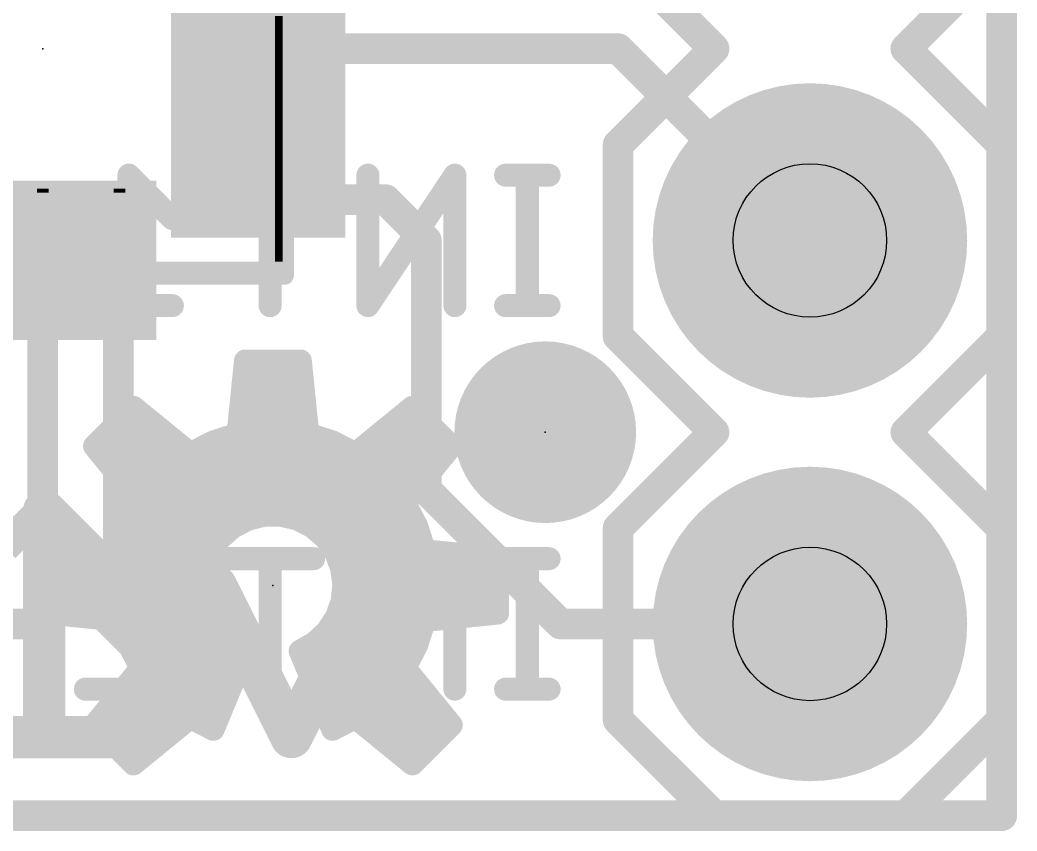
# Model space of a CAD drawing. Extents: x -98 to 15, y -2 to 10.
# Drawn here: x 6.2 to 12.8, y -0.1 to 5.27 of the extents above; entities that cross this region are included whole.
import ezdxf

# ---------------------------------------------------------------- set-up
doc = ezdxf.new("R2010")
doc.units = 0
for name, color, linetype in [('1', 12, 'CONTINUOUS'), ('16', 132, 'CONTINUOUS'), ('17', 110, 'CONTINUOUS'), ('20', 53, 'CONTINUOUS'), ('200', 132, 'CONTINUOUS'), ('21', 53, 'CONTINUOUS'), ('22', 53, 'CONTINUOUS'), ('23', 53, 'CONTINUOUS'), ('29', 253, 'CONTINUOUS'), ('30', 253, 'CONTINUOUS'), ('31', 253, 'CONTINUOUS'), ('44', 253, 'CONTINUOUS'), ('51', 53, 'CONTINUOUS')]:
    doc.layers.add(name, color=color, linetype=linetype)

# ---------------------------------------------------------------- blocks, each defined once
blk = doc.blocks.new('PIE')
at = {"const_width": 0.5}
blk.add_lwpolyline([(0, -0.25, 1), (0, 0.25, 1), (0, -0.25)], format="xyb", dxfattribs=at)
blk = doc.blocks.new('RECT')
blk.add_solid([(-0.5, -0.5), (0.5, -0.5), (-0.5, 0.5), (0.5, 0.5)])
blk = doc.blocks.new('ROUNDP')
at = {"const_width": 0.5}
blk.add_lwpolyline([(0, -0.25, 1), (0, 0.25, 1), (0, -0.25)], format="xyb", dxfattribs=at)

msp = doc.modelspace()

# ---------------------------------------------------------------- linework, layer by layer
at = {"layer": '1', "const_width": 0.2032}
for points in [[(7.7762, 5.08), (10.16, 5.08)], [(10.16, 5.08), (11.43, 3.81)], [(7.7762, 4.08), (8.62, 4.08)], [(8.62, 4.08), (8.89, 3.81)], [(8.89, 3.81), (8.89, 2.159)], [(6.35, 3.678), (6.35, 2.032)], [(6.85, 3.678), (6.85, 1.77)], [(8.89, 2.159), (9.779, 1.27)], [(6.35, 2.032), (6.096, 1.778)], [(6.85, 1.77), (6.35, 1.27)], [(6.35, 1.27), (1.27, 1.27)], [(9.779, 1.27), (11.43, 1.27)]]:
    msp.add_lwpolyline(points, dxfattribs=at)
at = {"layer": '1', "const_width": 0.1016}
for points in [[(7.7762, 5.1308, 1), (7.7762, 5.0292)], [(10.1959, 5.1159, 1), (10.1241, 5.0441)], [(10.16, 5.0292, 1), (10.16, 5.1308)], [(7.7762, 4.1308, 1), (7.7762, 4.0292)], [(8.6559, 4.1159, 1), (8.5841, 4.0441)], [(8.62, 4.0292, 1), (8.62, 4.1308)], [(8.9408, 3.81, 1), (8.8392, 3.81)], [(8.8541, 3.7741, 1), (8.9259, 3.8459)], [(11.3941, 3.7741, 1), (11.4659, 3.8459)], [(6.4008, 3.678, 1), (6.2992, 3.678)], [(6.9008, 3.678, 1), (6.7992, 3.678)], [(8.9259, 2.1949, 1), (8.8541, 2.1231)], [(8.8392, 2.159, 1), (8.9408, 2.159)], [(6.3859, 1.9961, 1), (6.3141, 2.0679)], [(6.2992, 2.032, 1), (6.4008, 2.032)], [(6.8859, 1.7341, 1), (6.8141, 1.8059)], [(6.7992, 1.77, 1), (6.9008, 1.77)], [(6.3141, 1.3059, 1), (6.3859, 1.2341)], [(6.35, 1.2192, 1), (6.35, 1.3208)], [(9.779, 1.3208, 1), (9.779, 1.2192)], [(9.7431, 1.2341, 1), (9.8149, 1.3059)], [(11.43, 1.2192, 1), (11.43, 1.3208)]]:
    msp.add_lwpolyline(points, format="xyb", dxfattribs=at)
at = {"layer": '16'}
for points, const_width in [([(12.7, 10.16), (12.7, 0)], 0.2032), ([(6.8591, 1.5206), (6.3592, 2.0206)], 0.2794), ([(6.3592, 2.0206), (6.3592, 0.5207)], 0.2794), ([(7.9963, 0.5207), (7.4964, 1.5206)], 0.2794), ([(8.4963, 1.5206), (7.9963, 0.5207)], 0.2794), ([(6.8591, 0.5207), (5.8592, 0.5207)], 0.2794), ([(12.7, 0), (0, 0)], 0.2032)]:
    msp.add_lwpolyline(points, dxfattribs=dict(at, const_width=const_width))
for points, const_width in [([(6.429, 2.0206, 1), (6.2893, 2.0206)], 0.1397), ([(6.4086, 2.07, 1), (6.3098, 1.9712)], 0.1397), ([(7.5589, 1.5519, 1), (7.4339, 1.4894)], 0.1397), ([(8.5588, 1.4894, 1), (8.4338, 1.5519)], 0.1397), ([(6.8098, 1.4712, 1), (6.9085, 1.57)], 0.1397), ([(6.8591, 0.4509, 1), (6.8591, 0.5906)], 0.1397), ([(7.9339, 0.5519, 1), (8.0588, 0.4895)], 0.1397), ([(7.9339, 0.4895, 1), (8.0588, 0.5519)], 0.1397), ([(6.2893, 0.5207, 1), (6.429, 0.5207)], 0.1397), ([(12.7, -0.0508, 1), (12.7, 0.0508)], 0.1016), ([(12.6492, 0, 1), (12.7508, 0)], 0.1016)]:
    msp.add_lwpolyline(points, format="xyb", dxfattribs=dict(at, const_width=const_width))
at = {"layer": '20', "const_width": 0.2032}
for points in [[(12.7, 0), (12.7, 10.16)], [(0, 0), (12.7, 0)]]:
    msp.add_lwpolyline(points, dxfattribs=at)
at = {"layer": '20', "const_width": 0.1016}
for points in [[(12.7, -0.0508, 1), (12.7, 0.0508)], [(12.6492, 0, 1), (12.7508, 0)]]:
    msp.add_lwpolyline(points, format="xyb", dxfattribs=at)
at = {"layer": '21'}
for points, const_width in [([(10.795, 5.08), (10.16, 5.715)], 0.2032), ([(12.7, 5.715), (12.065, 5.08)], 0.2032), ([(10.16, 4.445), (10.795, 5.08)], 0.2032), ([(12.065, 5.08), (12.7, 4.445)], 0.2032), ([(10.16, 3.175), (10.16, 4.445)], 0.2032), ([(12.7, 4.445), (12.7, 3.175)], 0.2032), ([(7.95, 3.58), (7.95, 3.83)], 0.127), ([(7.1, 3.58), (7.95, 3.58)], 0.127), ([(10.795, 2.54), (10.16, 3.175)], 0.2032), ([(12.7, 3.175), (12.065, 2.54)], 0.2032), ([(7.6912, 3.0128), (7.642, 2.5289)], 0.15), ([(7.6899, 3), (8.0581, 3)], 0.15), ([(8.0568, 3.0128), (7.6912, 3.0128)], 0.15), ([(8.106, 2.5289), (8.0568, 3.0128)], 0.15), ([(7.6747, 2.85), (8.0734, 2.85)], 0.15), ([(6.9505, 2.706), (6.692, 2.4475)], 0.15), ([(6.9445, 2.7), (6.9579, 2.7)], 0.15), ([(7.3275, 2.3986), (6.9505, 2.706)], 0.15), ([(7.6594, 2.7), (8.0886, 2.7)], 0.15), ([(8.7975, 2.706), (8.4205, 2.3986)], 0.15), ([(8.7901, 2.7), (8.8035, 2.7)], 0.15), ([(9.056, 2.4475), (8.7975, 2.706)], 0.15), ([(10.795, 2.54), (10.16, 1.905)], 0.2032), ([(12.7, 1.905), (12.065, 2.54)], 0.2032), ([(6.7945, 2.55), (7.1418, 2.55)], 0.15), ([(7.642, 2.5289), (7.4793, 2.4768)], 0.15), ([(7.6441, 2.55), (8.1039, 2.55)], 0.15), ([(8.2687, 2.4768), (8.106, 2.5289)], 0.15), ([(8.6062, 2.55), (8.9535, 2.55)], 0.15), ([(6.692, 2.4475), (6.9994, 2.0705)], 0.15), ([(7.4793, 2.4768), (7.3275, 2.3986)], 0.15), ([(8.4205, 2.3986), (8.2687, 2.4768)], 0.15), ([(8.7486, 2.0705), (9.056, 2.4475)], 0.15), ([(6.7307, 2.4), (7.3258, 2.4)], 0.15), ([(7.3302, 2.4), (8.4178, 2.4)], 0.15), ([(8.4222, 2.4), (9.0173, 2.4)], 0.15), ([(6.853, 2.25), (8.895, 2.25)], 0.15), ([(6.9994, 2.0705), (6.9212, 1.9187)], 0.15), ([(6.9753, 2.1), (8.7727, 2.1)], 0.15), ([(8.8268, 1.9187), (8.7486, 2.0705)], 0.15), ([(7.7041, 1.9608), (7.8128, 1.9886)], 0.15), ([(7.8128, 1.9886), (7.925, 1.9898)], 0.15), ([(7.925, 1.9898), (8.0342, 1.9644)], 0.15), ([(6.9212, 1.9187), (6.8691, 1.756)], 0.15), ([(6.9373, 1.95), (7.6839, 1.95)], 0.15), ([(7.5216, 1.833), (7.6051, 1.9079)], 0.15), ([(7.6051, 1.9079), (7.7041, 1.9608)], 0.15), ([(8.0342, 1.9644), (8.1343, 1.9136)], 0.15), ([(8.0626, 1.95), (8.8107, 1.95)], 0.15), ([(8.1343, 1.9136), (8.2195, 1.8406)], 0.15), ([(8.8789, 1.756), (8.8268, 1.9187)], 0.15), ([(10.16, 0.635), (10.16, 1.905)], 0.2032), ([(12.7, 1.905), (12.7, 0.635)], 0.2032), ([(8.2195, 1.8406), (8.2849, 1.7494)], 0.15), ([(6.8832, 1.8), (7.499, 1.8)], 0.15), ([(7.4582, 1.7404), (7.5216, 1.833)], 0.15), ([(8.2486, 1.8), (8.8648, 1.8)], 0.15), ([(6.8691, 1.756), (6.3852, 1.7068)], 0.15), ([(7.4187, 1.6354), (7.4582, 1.7404)], 0.15), ([(8.2849, 1.7494), (8.3267, 1.6453)], 0.15), ([(9.3628, 1.7068), (8.8789, 1.756)], 0.15), ([(6.3852, 1.7068), (6.3852, 1.3412)], 0.15), ([(6.3852, 1.65), (7.4242, 1.65)], 0.15), ([(8.3248, 1.65), (9.3628, 1.65)], 0.15), ([(8.3267, 1.6453), (8.3425, 1.5342)], 0.15), ([(9.3628, 1.3412), (9.3628, 1.7068)], 0.15), ([(7.4052, 1.524), (7.4187, 1.6354)], 0.15), ([(7.4181, 1.4146), (7.4052, 1.524)], 0.15), ([(8.3425, 1.5342), (8.3316, 1.4225)], 0.15), ([(6.3852, 1.5), (7.408, 1.5)], 0.15), ([(8.3392, 1.5), (9.3628, 1.5)], 0.15), ([(7.4563, 1.3112), (7.4181, 1.4146)], 0.15), ([(8.3316, 1.4225), (8.2943, 1.3167)], 0.15), ([(6.3852, 1.35), (7.442, 1.35)], 0.15), ([(6.3852, 1.3412), (6.8691, 1.292)], 0.15), ([(8.2943, 1.3167), (8.233, 1.2227)], 0.15), ([(8.3061, 1.35), (9.3628, 1.35)], 0.15), ([(8.8789, 1.292), (9.3628, 1.3412)], 0.15), ([(6.8691, 1.292), (6.9212, 1.1293)], 0.15), ([(7.5175, 1.2195), (7.4563, 1.3112)], 0.15), ([(8.8268, 1.1293), (8.8789, 1.292)], 0.15), ([(6.8986, 1.2), (7.5387, 1.2)], 0.15), ([(7.5984, 1.1447), (7.5175, 1.2195)], 0.15), ([(8.233, 1.2227), (8.1512, 1.146)], 0.15), ([(8.2088, 1.2), (8.8494, 1.2)], 0.15), ([(6.9212, 1.1293), (6.9994, 0.9775)], 0.15), ([(7.6946, 1.0909), (7.5984, 1.1447)], 0.15), ([(8.1512, 1.146), (8.0534, 1.0909)], 0.15), ([(8.7486, 0.9775), (8.8268, 1.1293)], 0.15), ([(6.9621, 1.05), (7.6777, 1.05)], 0.15), ([(7.4793, 0.5712), (7.6946, 1.0909)], 0.15), ([(8.0534, 1.0909), (8.2687, 0.5712)], 0.15), ([(8.0703, 1.05), (8.7859, 1.05)], 0.15), ([(6.9994, 0.9775), (6.692, 0.6005)], 0.15), ([(9.056, 0.6005), (8.7486, 0.9775)], 0.15), ([(6.9362, 0.9), (7.6155, 0.9)], 0.15), ([(8.1325, 0.9), (8.8118, 0.9)], 0.15), ([(6.8139, 0.75), (7.5534, 0.75)], 0.15), ([(8.1946, 0.75), (8.9341, 0.75)], 0.15), ([(10.795, 0), (10.16, 0.635)], 0.2032), ([(12.7, 0.635), (12.065, 0)], 0.2032), ([(6.692, 0.6005), (6.9505, 0.342)], 0.15), ([(6.6925, 0.6), (7.2669, 0.6)], 0.15), ([(6.9505, 0.342), (7.3275, 0.6494)], 0.15), ([(7.3275, 0.6494), (7.4793, 0.5712)], 0.15), ([(7.4234, 0.6), (7.4912, 0.6)], 0.15), ([(8.2568, 0.6), (8.3246, 0.6)], 0.15), ([(8.2687, 0.5712), (8.4205, 0.6494)], 0.15), ([(8.4205, 0.6494), (8.7975, 0.342)], 0.15), ([(8.4811, 0.6), (9.0555, 0.6)], 0.15), ([(8.7975, 0.342), (9.056, 0.6005)], 0.15), ([(6.8425, 0.45), (7.083, 0.45)], 0.15), ([(8.665, 0.45), (8.9055, 0.45)], 0.15), ([(12.065, 0), (10.795, 0)], 0.2032)]:
    msp.add_lwpolyline(points, dxfattribs=dict(at, const_width=const_width))
for points, const_width in [([(10.8309, 5.0441, 1), (10.7591, 5.1159)], 0.1016), ([(10.7591, 5.0441, 1), (10.8309, 5.1159)], 0.1016), ([(12.1009, 5.1159, 1), (12.0291, 5.0441)], 0.1016), ([(12.0291, 5.1159, 1), (12.1009, 5.0441)], 0.1016), ([(10.2108, 4.445, 1), (10.1092, 4.445)], 0.1016), ([(10.1241, 4.4809, 1), (10.1959, 4.4091)], 0.1016), ([(12.7508, 4.445, 1), (12.6492, 4.445)], 0.1016), ([(12.6641, 4.4091, 1), (12.7359, 4.4809)], 0.1016), ([(7.9817, 3.83, 1), (7.9183, 3.83)], 0.0635), ([(7.1, 3.6118, 1), (7.1, 3.5482)], 0.0635), ([(7.95, 3.5482, 1), (7.95, 3.6118)], 0.0635), ([(7.9183, 3.58, 1), (7.9817, 3.58)], 0.0635), ([(10.1959, 3.2109, 1), (10.1241, 3.1391)], 0.1016), ([(12.7359, 3.1391, 1), (12.6641, 3.2109)], 0.1016), ([(10.1092, 3.175, 1), (10.2108, 3.175)], 0.1016), ([(12.6492, 3.175, 1), (12.7508, 3.175)], 0.1016), ([(7.6899, 3.0375, 1), (7.6899, 2.9625)], 0.075), ([(7.6912, 3.0503, 1), (7.6912, 2.9753)], 0.075), ([(7.7285, 3.009, 1), (7.6539, 3.0166)], 0.075), ([(8.0941, 3.0166, 1), (8.0195, 3.009)], 0.075), ([(8.0568, 2.9753, 1), (8.0568, 3.0503)], 0.075), ([(8.0581, 2.9625, 1), (8.0581, 3.0375)], 0.075), ([(7.6747, 2.8875, 1), (7.6747, 2.8125)], 0.075), ([(8.0734, 2.8125, 1), (8.0734, 2.8875)], 0.075), ([(6.9445, 2.7375, 1), (6.9445, 2.6625)], 0.075), ([(6.9742, 2.7351, 1), (6.9268, 2.6769)], 0.075), ([(6.977, 2.6795, 1), (6.924, 2.7325)], 0.075), ([(6.9579, 2.6625, 1), (6.9579, 2.7375)], 0.075), ([(7.6594, 2.7375, 1), (7.6594, 2.6625)], 0.075), ([(8.0886, 2.6625, 1), (8.0886, 2.7375)], 0.075), ([(8.7901, 2.7375, 1), (8.7901, 2.6625)], 0.075), ([(8.824, 2.7325, 1), (8.771, 2.6795)], 0.075), ([(8.8212, 2.6769, 1), (8.7738, 2.7351)], 0.075), ([(8.8035, 2.6625, 1), (8.8035, 2.7375)], 0.075), ([(10.8309, 2.5041, 1), (10.7591, 2.5759)], 0.1016), ([(12.1009, 2.5759, 1), (12.0291, 2.5041)], 0.1016), ([(6.7945, 2.5875, 1), (6.7945, 2.5125)], 0.075), ([(7.1418, 2.5125, 1), (7.1418, 2.5875)], 0.075), ([(7.6441, 2.5875, 1), (7.6441, 2.5125)], 0.075), ([(7.6534, 2.4932, 1), (7.6306, 2.5646)], 0.075), ([(8.1174, 2.5646, 1), (8.0946, 2.4932)], 0.075), ([(8.1039, 2.5125, 1), (8.1039, 2.5875)], 0.075), ([(8.6062, 2.5875, 1), (8.6062, 2.5125)], 0.075), ([(8.9535, 2.5125, 1), (8.9535, 2.5875)], 0.075), ([(10.7591, 2.5041, 1), (10.8309, 2.5759)], 0.1016), ([(12.0291, 2.5759, 1), (12.1009, 2.5041)], 0.1016), ([(6.7211, 2.4712, 1), (6.6629, 2.4238)], 0.075), ([(6.6655, 2.474, 1), (6.7185, 2.421)], 0.075), ([(7.4679, 2.5125, 1), (7.4908, 2.4411)], 0.075), ([(7.4965, 2.4435, 1), (7.4622, 2.5102)], 0.075), ([(7.6047, 2.5327, 1), (7.6793, 2.5251)], 0.075), ([(8.0687, 2.5251, 1), (8.1433, 2.5327)], 0.075), ([(8.2858, 2.5102, 1), (8.2515, 2.4435)], 0.075), ([(8.2572, 2.4411, 1), (8.2801, 2.5125)], 0.075), ([(9.0851, 2.4238, 1), (9.0269, 2.4712)], 0.075), ([(9.0295, 2.421, 1), (9.0825, 2.474)], 0.075), ([(6.7307, 2.4375, 1), (6.7307, 2.3625)], 0.075), ([(7.3103, 2.4319, 1), (7.3447, 2.3653)], 0.075), ([(7.3302, 2.4375, 1), (7.3302, 2.3625)], 0.075), ([(7.3038, 2.3695, 1), (7.3512, 2.4277)], 0.075), ([(7.3258, 2.3625, 1), (7.3258, 2.4375)], 0.075), ([(8.3968, 2.4277, 1), (8.4442, 2.3695)], 0.075), ([(8.4222, 2.4375, 1), (8.4222, 2.3625)], 0.075), ([(8.4033, 2.3653, 1), (8.4377, 2.4319)], 0.075), ([(8.4178, 2.3625, 1), (8.4178, 2.4375)], 0.075), ([(9.0173, 2.3625, 1), (9.0173, 2.4375)], 0.075), ([(6.853, 2.2875, 1), (6.853, 2.2125)], 0.075), ([(8.895, 2.2125, 1), (8.895, 2.2875)], 0.075), ([(6.9753, 2.1375, 1), (6.9753, 2.0625)], 0.075), ([(7.0327, 2.0533, 1), (6.9661, 2.0877)], 0.075), ([(6.9703, 2.0468, 1), (7.0285, 2.0942)], 0.075), ([(8.7819, 2.0877, 1), (8.7153, 2.0533)], 0.075), ([(8.7195, 2.0942, 1), (8.7777, 2.0468)], 0.075), ([(8.7727, 2.0625, 1), (8.7727, 2.1375)], 0.075), ([(7.8124, 2.0261, 1), (7.8132, 1.9511)], 0.075), ([(7.8221, 1.9523, 1), (7.8035, 2.0249)], 0.075), ([(7.9335, 2.0264, 1), (7.9165, 1.9533)], 0.075), ([(7.9254, 1.9523, 1), (7.9246, 2.0273)], 0.075), ([(6.9569, 1.9072, 1), (6.8855, 1.9301)], 0.075), ([(6.9373, 1.9875, 1), (6.9373, 1.9125)], 0.075), ([(7.6301, 1.88, 1), (7.5801, 1.9358)], 0.075), ([(7.6948, 1.9971, 1), (7.7134, 1.9244)], 0.075), ([(7.6839, 1.9125, 1), (7.6839, 1.9875)], 0.075), ([(7.7218, 1.9277, 1), (7.6864, 1.9938)], 0.075), ([(8.0512, 1.9978, 1), (8.0173, 1.9309)], 0.075), ([(8.0626, 1.9875, 1), (8.0626, 1.9125)], 0.075), ([(8.0257, 1.9278, 1), (8.0428, 2.0009)], 0.075), ([(8.1587, 1.9421, 1), (8.1099, 1.8852)], 0.075), ([(8.1174, 1.8802, 1), (8.1513, 1.9471)], 0.075), ([(8.8625, 1.9301, 1), (8.7911, 1.9072)], 0.075), ([(8.8107, 1.9125, 1), (8.8107, 1.9875)], 0.075), ([(10.2108, 1.905, 1), (10.1092, 1.905)], 0.1016), ([(10.1241, 1.9409, 1), (10.1959, 1.8691)], 0.1016), ([(12.7508, 1.905, 1), (12.6492, 1.905)], 0.1016), ([(12.6641, 1.8691, 1), (12.7359, 1.9409)], 0.1016), ([(6.8878, 1.9358, 1), (6.9545, 1.9015)], 0.075), ([(7.5874, 1.941, 1), (7.6228, 1.8748)], 0.075), ([(8.25, 1.8624, 1), (8.189, 1.8187)], 0.075), ([(8.7935, 1.9015, 1), (8.8602, 1.9358)], 0.075), ([(6.8832, 1.8375, 1), (6.8832, 1.7625)], 0.075), ([(7.4965, 1.8609, 1), (7.5466, 1.8051)], 0.075), ([(7.5525, 1.8118, 1), (7.4906, 1.8542)], 0.075), ([(7.499, 1.7625, 1), (7.499, 1.8375)], 0.075), ([(8.1951, 1.8121, 1), (8.2439, 1.869)], 0.075), ([(8.2486, 1.8375, 1), (8.2486, 1.7625)], 0.075), ([(8.8648, 1.7625, 1), (8.8648, 1.8375)], 0.075), ([(6.8334, 1.7674, 1), (6.9048, 1.7446)], 0.075), ([(6.8729, 1.7187, 1), (6.8653, 1.7933)], 0.075), ([(7.4272, 1.7616, 1), (7.4891, 1.7192)], 0.075), ([(7.4933, 1.7272, 1), (7.4231, 1.7536)], 0.075), ([(8.3196, 1.7634, 1), (8.2501, 1.7354)], 0.075), ([(8.2544, 1.7275, 1), (8.3153, 1.7712)], 0.075), ([(8.8827, 1.7933, 1), (8.8751, 1.7187)], 0.075), ([(8.8432, 1.7446, 1), (8.9146, 1.7674)], 0.075), ([(6.4227, 1.7068, 1), (6.3477, 1.7068)], 0.075), ([(6.3814, 1.7441, 1), (6.389, 1.6695)], 0.075), ([(6.3852, 1.6875, 1), (6.3852, 1.6125)], 0.075), ([(7.4242, 1.6125, 1), (7.4242, 1.6875)], 0.075), ([(8.3248, 1.6875, 1), (8.3248, 1.6125)], 0.075), ([(8.3638, 1.6506, 1), (8.2895, 1.64)], 0.075), ([(9.4003, 1.7068, 1), (9.3253, 1.7068)], 0.075), ([(9.359, 1.6695, 1), (9.3666, 1.7441)], 0.075), ([(9.3628, 1.6125, 1), (9.3628, 1.6875)], 0.075), ([(7.3836, 1.6486, 1), (7.4537, 1.6222)], 0.075), ([(7.4559, 1.6309, 1), (7.3814, 1.6399)], 0.075), ([(8.2919, 1.6313, 1), (8.3615, 1.6592)], 0.075), ([(7.4424, 1.5284, 1), (7.368, 1.5196)], 0.075), ([(8.3799, 1.5305, 1), (8.3052, 1.5378)], 0.075), ([(6.3852, 1.5375, 1), (6.3852, 1.4625)], 0.075), ([(7.368, 1.5285, 1), (7.4424, 1.5195)], 0.075), ([(7.408, 1.4625, 1), (7.408, 1.5375)], 0.075), ([(8.3392, 1.5375, 1), (8.3392, 1.4625)], 0.075), ([(8.3054, 1.5289, 1), (8.3797, 1.5395)], 0.075), ([(9.3628, 1.4625, 1), (9.3628, 1.5375)], 0.075), ([(7.4533, 1.4275, 1), (7.383, 1.4016)], 0.075), ([(7.3809, 1.4102, 1), (7.4554, 1.419)], 0.075), ([(8.2942, 1.4262, 1), (8.3689, 1.4188)], 0.075), ([(8.3669, 1.4101, 1), (8.2962, 1.435)], 0.075), ([(6.3852, 1.3875, 1), (6.3852, 1.3125)], 0.075), ([(6.389, 1.3785, 1), (6.3814, 1.3039)], 0.075), ([(7.442, 1.3125, 1), (7.442, 1.3875)], 0.075), ([(8.3258, 1.2962, 1), (8.2629, 1.3371)], 0.075), ([(8.3061, 1.3875, 1), (8.3061, 1.3125)], 0.075), ([(9.3666, 1.3039, 1), (9.359, 1.3785)], 0.075), ([(9.3628, 1.3125, 1), (9.3628, 1.3875)], 0.075), ([(6.3477, 1.3412, 1), (6.4227, 1.3412)], 0.075), ([(6.9048, 1.3034, 1), (6.8334, 1.2806)], 0.075), ([(6.8653, 1.2547, 1), (6.8729, 1.3293)], 0.075), ([(7.4875, 1.332, 1), (7.4251, 1.2903)], 0.075), ([(7.4211, 1.2982, 1), (7.4915, 1.3241)], 0.075), ([(8.259, 1.3291, 1), (8.3297, 1.3042)], 0.075), ([(8.8751, 1.3293, 1), (8.8827, 1.2547)], 0.075), ([(8.9146, 1.2806, 1), (8.8432, 1.3034)], 0.075), ([(9.3253, 1.3412, 1), (9.4003, 1.3412)], 0.075), ([(6.8986, 1.2375, 1), (6.8986, 1.1625)], 0.075), ([(7.543, 1.2471, 1), (7.4921, 1.192)], 0.075), ([(7.4863, 1.1987, 1), (7.5487, 1.2404)], 0.075), ([(7.5387, 1.1625, 1), (7.5387, 1.2375)], 0.075), ([(8.2088, 1.2375, 1), (8.2088, 1.1625)], 0.075), ([(8.2016, 1.2432, 1), (8.2645, 1.2022)], 0.075), ([(8.2587, 1.1953, 1), (8.2074, 1.25)], 0.075), ([(8.8494, 1.1625, 1), (8.8494, 1.2375)], 0.075), ([(6.9545, 1.1465, 1), (6.8878, 1.1122)], 0.075), ([(7.6168, 1.1775, 1), (7.5801, 1.112)], 0.075), ([(7.573, 1.1172, 1), (7.6239, 1.1723)], 0.075), ([(8.1255, 1.1733, 1), (8.1768, 1.1186)], 0.075), ([(8.1696, 1.1133, 1), (8.1328, 1.1786)], 0.075), ([(8.8602, 1.1122, 1), (8.7935, 1.1465)], 0.075), ([(6.8855, 1.1179, 1), (6.9569, 1.1408)], 0.075), ([(6.9621, 1.0875, 1), (6.9621, 1.0125)], 0.075), ([(7.7292, 1.0765, 1), (7.66, 1.1053)], 0.075), ([(7.6763, 1.0582, 1), (7.7129, 1.1236)], 0.075), ([(7.6777, 1.0125, 1), (7.6777, 1.0875)], 0.075), ([(8.088, 1.1053, 1), (8.0188, 1.0765)], 0.075), ([(8.035, 1.1236, 1), (8.0718, 1.0582)], 0.075), ([(8.0703, 1.0875, 1), (8.0703, 1.0125)], 0.075), ([(8.7859, 1.0125, 1), (8.7859, 1.0875)], 0.075), ([(8.7911, 1.1408, 1), (8.8625, 1.1179)], 0.075), ([(6.9661, 0.9603, 1), (7.0327, 0.9947)], 0.075), ([(7.0285, 0.9538, 1), (6.9703, 1.0012)], 0.075), ([(8.7777, 1.0012, 1), (8.7195, 0.9538)], 0.075), ([(8.7153, 0.9947, 1), (8.7819, 0.9603)], 0.075), ([(6.9362, 0.9375, 1), (6.9362, 0.8625)], 0.075), ([(7.6155, 0.8625, 1), (7.6155, 0.9375)], 0.075), ([(8.1325, 0.9375, 1), (8.1325, 0.8625)], 0.075), ([(8.8118, 0.8625, 1), (8.8118, 0.9375)], 0.075), ([(6.8139, 0.7875, 1), (6.8139, 0.7125)], 0.075), ([(7.5534, 0.7125, 1), (7.5534, 0.7875)], 0.075), ([(8.1946, 0.7875, 1), (8.1946, 0.7125)], 0.075), ([(8.9341, 0.7125, 1), (8.9341, 0.7875)], 0.075), ([(10.1959, 0.6709, 1), (10.1241, 0.5991)], 0.1016), ([(12.7359, 0.5991, 1), (12.6641, 0.6709)], 0.1016), ([(6.7185, 0.627, 1), (6.6655, 0.574)], 0.075), ([(6.6629, 0.6242, 1), (6.7211, 0.5768)], 0.075), ([(6.6925, 0.6375, 1), (6.6925, 0.5625)], 0.075), ([(7.2669, 0.5625, 1), (7.2669, 0.6375)], 0.075), ([(7.3447, 0.6827, 1), (7.3103, 0.6161)], 0.075), ([(7.3512, 0.6203, 1), (7.3038, 0.6785)], 0.075), ([(7.4234, 0.6375, 1), (7.4234, 0.5625)], 0.075), ([(7.4912, 0.5625, 1), (7.4912, 0.6375)], 0.075), ([(8.2568, 0.6375, 1), (8.2568, 0.5625)], 0.075), ([(8.3246, 0.5625, 1), (8.3246, 0.6375)], 0.075), ([(8.4442, 0.6785, 1), (8.3968, 0.6203)], 0.075), ([(8.4377, 0.6161, 1), (8.4033, 0.6827)], 0.075), ([(8.4811, 0.6375, 1), (8.4811, 0.5625)], 0.075), ([(9.0269, 0.5768, 1), (9.0851, 0.6242)], 0.075), ([(9.0825, 0.574, 1), (9.0295, 0.627)], 0.075), ([(9.0555, 0.5625, 1), (9.0555, 0.6375)], 0.075), ([(10.1092, 0.635, 1), (10.2108, 0.635)], 0.1016), ([(12.6492, 0.635, 1), (12.7508, 0.635)], 0.1016), ([(7.4447, 0.5856, 1), (7.5139, 0.5568)], 0.075), ([(7.4621, 0.5379, 1), (7.4965, 0.6045)], 0.075), ([(8.2515, 0.6045, 1), (8.2859, 0.5379)], 0.075), ([(8.2341, 0.5568, 1), (8.3033, 0.5856)], 0.075), ([(6.8425, 0.4875, 1), (6.8425, 0.4125)], 0.075), ([(7.083, 0.4125, 1), (7.083, 0.4875)], 0.075), ([(8.665, 0.4875, 1), (8.665, 0.4125)], 0.075), ([(8.9055, 0.4125, 1), (8.9055, 0.4875)], 0.075), ([(6.9268, 0.3711, 1), (6.9742, 0.3129)], 0.075), ([(6.924, 0.3155, 1), (6.977, 0.3685)], 0.075), ([(8.771, 0.3685, 1), (8.824, 0.3155)], 0.075), ([(8.7738, 0.3129, 1), (8.8212, 0.3711)], 0.075), ([(10.795, 0.0508, 1), (10.795, -0.0508)], 0.1016), ([(10.7591, -0.0359, 1), (10.8309, 0.0359)], 0.1016), ([(12.0291, 0.0359, 1), (12.1009, -0.0359)], 0.1016), ([(12.065, -0.0508, 1), (12.065, 0.0508)], 0.1016)]:
    msp.add_lwpolyline(points, format="xyb", dxfattribs=dict(at, const_width=const_width))
at = {"layer": '22', "const_width": 0.0762}
for points in [[(6.9469, 4.2695, 1), (6.893, 4.2156)], [(6.9581, 4.2425, 1), (6.8819, 4.2425)], [(7.5674, 4.2806, 1), (7.5674, 4.2044)], [(7.8936, 4.2425, 1), (7.8174, 4.2425)], [(8.1436, 4.2044, 1), (8.1436, 4.2806)], [(8.541, 4.2425, 1), (8.4648, 4.2425)], [(9.1172, 4.2425, 1), (9.041, 4.2425)], [(9.1108, 4.2214, 1), (9.0474, 4.2637)], [(9.4147, 4.2806, 1), (9.4147, 4.2044)], [(9.5968, 4.2425, 1), (9.5206, 4.2425)], [(9.7028, 4.2044, 1), (9.7028, 4.2806)], [(7.1811, 3.9275, 1), (7.235, 3.9814)], [(6.6319, 3.4163, 1), (6.6319, 3.3401)], [(7.2081, 3.3401, 1), (7.2081, 3.4163)], [(8.4712, 3.3993, 1), (8.5346, 3.3571)], [(9.4147, 3.4163, 1), (9.4147, 3.3401)], [(9.7028, 3.3401, 1), (9.7028, 3.4163)], [(6.8819, 3.3782, 1), (6.9581, 3.3782)], [(7.8174, 3.3782, 1), (7.8936, 3.3782)], [(8.4648, 3.3782, 1), (8.541, 3.3782)], [(9.041, 3.3782, 1), (9.1172, 3.3782)], [(9.5206, 3.3782, 1), (9.5968, 3.3782)], [(6.7759, 1.7406, 1), (6.7759, 1.6644)], [(6.8029, 1.6756, 1), (6.749, 1.7295)], [(7.091, 1.7295, 1), (7.0371, 1.6756)], [(7.064, 1.6644, 1), (7.064, 1.7406)], [(7.5674, 1.7406, 1), (7.5674, 1.6644)], [(7.8936, 1.7025, 1), (7.8174, 1.7025)], [(8.1436, 1.6644, 1), (8.1436, 1.7406)], [(8.541, 1.7025, 1), (8.4648, 1.7025)], [(9.1172, 1.7025, 1), (9.041, 1.7025)], [(9.1108, 1.6814, 1), (9.0474, 1.7237)], [(9.4147, 1.7406, 1), (9.4147, 1.6644)], [(9.5968, 1.7025, 1), (9.5206, 1.7025)], [(9.7028, 1.6644, 1), (9.7028, 1.7406)], [(6.6049, 1.5854, 1), (6.6588, 1.5315)], [(6.67, 1.5585, 1), (6.5938, 1.5585)], [(7.1811, 1.5315, 1), (7.235, 1.5854)], [(6.6588, 1.4414, 1), (6.6049, 1.3875)], [(6.5938, 1.4144, 1), (6.67, 1.4144)], [(6.6319, 0.8763, 1), (6.6319, 0.8001)], [(7.1811, 0.8113, 1), (7.235, 0.8651)], [(7.2081, 0.8001, 1), (7.2081, 0.8763)], [(7.8174, 0.8382, 1), (7.8936, 0.8382)], [(8.4712, 0.8593, 1), (8.5346, 0.8171)], [(8.4648, 0.8382, 1), (8.541, 0.8382)], [(9.041, 0.8382, 1), (9.1172, 0.8382)], [(9.4147, 0.8763, 1), (9.4147, 0.8001)], [(9.5206, 0.8382, 1), (9.5968, 0.8382)], [(9.7028, 0.8001, 1), (9.7028, 0.8763)]]:
    msp.add_lwpolyline(points, format="xyb", dxfattribs=at)
at = {"layer": '22', "const_width": 0.1524}
for points in [[(7.2081, 3.9544), (6.92, 4.2425)], [(6.92, 4.2425), (6.92, 3.3782)], [(8.1436, 4.2425), (7.5674, 4.2425)], [(7.8555, 3.3782), (7.8555, 4.2425)], [(9.0791, 4.2425), (8.5029, 3.3782)], [(8.5029, 3.3782), (8.5029, 4.2425)], [(9.0791, 3.3782), (9.0791, 4.2425)], [(9.7028, 4.2425), (9.4147, 4.2425)], [(9.5587, 3.3782), (9.5587, 4.2425)], [(7.2081, 3.3782), (6.6319, 3.3782)], [(9.7028, 3.3782), (9.4147, 3.3782)], [(6.6319, 1.5585), (6.7759, 1.7025)], [(6.7759, 1.7025), (7.064, 1.7025)], [(7.064, 1.7025), (7.2081, 1.5585)], [(8.1436, 1.7025), (7.5674, 1.7025)], [(7.8555, 0.8382), (7.8555, 1.7025)], [(9.0791, 1.7025), (8.5029, 0.8382)], [(8.5029, 0.8382), (8.5029, 1.7025)], [(9.0791, 0.8382), (9.0791, 1.7025)], [(9.7028, 1.7025), (9.4147, 1.7025)], [(9.5587, 0.8382), (9.5587, 1.7025)], [(6.6319, 1.4144), (6.6319, 1.5585)], [(7.2081, 0.8382), (6.6319, 1.4144)], [(6.6319, 0.8382), (7.2081, 0.8382)], [(9.7028, 0.8382), (9.4147, 0.8382)]]:
    msp.add_lwpolyline(points, dxfattribs=at)
at = {"layer": '23'}
for p in [(6.35, 5.08), (9.6774, 2.54), (7.874, 1.524)]:
    msp.add_point(p, dxfattribs=at)
at = {"layer": '44'}
for centre in [(11.43, 3.81), (11.43, 1.27)]:
    msp.add_circle(centre, 0.508, dxfattribs=at)

# ---------------------------------------------------------------- block references
at = {"layer": '1', "xscale": 0.9524, "yscale": 0.3}
for p in [(7.7762, 5.08), (7.7762, 4.58), (7.7762, 4.08)]:
    msp.add_blockref('RECT', p, dxfattribs=at)
at = {"layer": '1', "xscale": 0.8508, "yscale": 0.3, "rotation": 90}
for p in [(6.35, 3.678), (6.85, 3.678)]:
    msp.add_blockref('RECT', p, dxfattribs=at)
at = {"layer": '1'}
msp.add_blockref('PIE', (9.6774, 2.54), dxfattribs=at)
at = {"layer": '17', "xscale": 1.8796, "yscale": 1.8796}
for p in [(11.43, 3.81), (11.43, 3.81), (11.43, 1.27), (11.43, 1.27)]:
    msp.add_blockref('ROUNDP', p, dxfattribs=at)
at = {"layer": '200', "yscale": 0.0254}
for p, xscale in [((7.9121, 5.2832), 0.0508), ((7.62, 5.207), 0.4826), ((7.9121, 5.2578), 0.0508), ((7.9121, 5.2324), 0.0508), ((7.9121, 5.207), 0.0508), ((7.5946, 5.1562), 0.5334), ((7.6073, 5.1816), 0.508), ((7.9121, 5.1816), 0.0508), ((7.9121, 5.1562), 0.0508), ((7.5946, 5.1308), 0.5334), ((7.5946, 5.1054), 0.5334), ((7.5946, 5.08), 0.5334), ((7.9121, 5.1308), 0.0508), ((7.9121, 5.1054), 0.0508), ((7.9121, 5.08), 0.0508), ((7.5946, 5.0546), 0.5334), ((7.6073, 5.0292), 0.508), ((7.9121, 5.0546), 0.0508), ((7.9121, 5.0292), 0.0508), ((7.62, 5.0038), 0.4826), ((7.6327, 4.9784), 0.4572), ((7.9121, 5.0038), 0.0508), ((7.9121, 4.9784), 0.0508), ((7.9121, 4.953), 0.0508), ((7.9121, 4.9276), 0.0508), ((7.9121, 4.9022), 0.0508), ((7.9121, 4.8768), 0.0508), ((7.9121, 4.8514), 0.0508), ((7.9121, 4.826), 0.0508), ((7.9121, 4.8006), 0.0508), ((7.9121, 4.7752), 0.0508), ((7.9121, 4.7498), 0.0508), ((7.6073, 4.699), 0.508), ((7.62, 4.7244), 0.4826), ((7.9121, 4.7244), 0.0508), ((7.9121, 4.699), 0.0508), ((7.5946, 4.6736), 0.5334), ((7.5946, 4.6482), 0.5334), ((7.5946, 4.6228), 0.5334), ((7.9121, 4.6736), 0.0508), ((7.9121, 4.6482), 0.0508), ((7.9121, 4.6228), 0.0508), ((7.5946, 4.5974), 0.5334), ((7.5946, 4.572), 0.5334), ((7.6073, 4.5466), 0.508), ((7.9121, 4.5974), 0.0508), ((7.9121, 4.572), 0.0508), ((7.9121, 4.5466), 0.0508), ((7.62, 4.5212), 0.4826), ((7.6327, 4.4958), 0.4572), ((7.9121, 4.5212), 0.0508), ((7.9121, 4.4958), 0.0508), ((7.9121, 4.4704), 0.0508), ((7.9121, 4.445), 0.0508), ((7.9121, 4.4196), 0.0508), ((7.9121, 4.3942), 0.0508), ((7.9121, 4.3688), 0.0508), ((7.9121, 4.3434), 0.0508), ((7.9121, 4.318), 0.0508), ((7.9121, 4.2926), 0.0508), ((7.62, 4.2164), 0.4826), ((7.9121, 4.2672), 0.0508), ((7.9121, 4.2418), 0.0508), ((7.9121, 4.2164), 0.0508), ((7.5946, 4.1656), 0.5334), ((7.6073, 4.191), 0.508), ((7.9121, 4.191), 0.0508), ((7.9121, 4.1656), 0.0508), ((6.3373, 4.0894), 0.2032), ((6.3373, 4.1148), 0.1524), ((6.35, 4.1402), 0.0762), ((6.8453, 4.0894), 0.2032), ((6.8453, 4.1148), 0.1524), ((6.858, 4.1402), 0.0762), ((7.5946, 4.1402), 0.5334), ((7.5946, 4.1148), 0.5334), ((7.5946, 4.0894), 0.5334), ((7.9121, 4.1402), 0.0508), ((7.9121, 4.1148), 0.0508), ((7.9121, 4.0894), 0.0508), ((6.35, 4.064), 0.2286), ((6.3627, 4.0386), 0.254), ((6.858, 4.064), 0.2286), ((6.8707, 4.0386), 0.254), ((7.5946, 4.064), 0.5334), ((7.6073, 4.0386), 0.508), ((7.9121, 4.064), 0.0508), ((7.9121, 4.0386), 0.0508), ((6.3627, 4.0132), 0.254), ((6.3627, 3.9878), 0.254), ((6.3627, 3.9624), 0.254), ((6.8707, 4.0132), 0.254), ((6.8707, 3.9878), 0.254), ((6.8707, 3.9624), 0.254), ((7.62, 4.0132), 0.4826), ((7.6327, 3.9878), 0.4572), ((7.9121, 4.0132), 0.0508), ((7.9121, 3.9878), 0.0508), ((7.9121, 3.9624), 0.0508), ((6.3627, 3.937), 0.254), ((6.3627, 3.9116), 0.254), ((6.3627, 3.8862), 0.254), ((6.8707, 3.937), 0.254), ((6.8707, 3.9116), 0.254), ((6.8707, 3.8862), 0.254), ((7.9121, 3.937), 0.0508), ((7.9121, 3.9116), 0.0508), ((7.9121, 3.8862), 0.0508), ((6.35, 3.8608), 0.2286), ((6.35, 3.8354), 0.2286), ((6.858, 3.8608), 0.2286), ((6.858, 3.8354), 0.2286), ((7.9121, 3.8608), 0.0508), ((7.9121, 3.8354), 0.0508), ((6.35, 3.81), 0.2286), ((6.35, 3.7846), 0.2286), ((6.35, 3.7592), 0.2286), ((6.858, 3.81), 0.2286), ((6.858, 3.7846), 0.2286), ((6.858, 3.7592), 0.2286), ((7.9121, 3.81), 0.0508), ((7.9121, 3.7846), 0.0508), ((7.9121, 3.7592), 0.0508), ((6.35, 3.7338), 0.2286), ((6.858, 3.7338), 0.2286), ((7.9121, 3.7338), 0.0508), ((7.9121, 3.7084), 0.0508), ((6.35, 3.6576), 3.175), ((6.35, 3.6322), 3.175), ((7.9121, 3.683), 0.0508)]:
    msp.add_blockref('RECT', p, dxfattribs=dict(at, xscale=xscale))
at = {"layer": '29'}
for name, p, xscale, yscale in [('RECT', (7.7762, 5.08), 1.1556, 0.5032), ('RECT', (7.7762, 4.58), 1.1556, 0.5032), ('ROUNDP', (11.43, 3.81), 2.0828, 2.0828), ('RECT', (7.7762, 4.08), 1.1556, 0.5032), ('PIE', (9.6774, 2.54), 1.2032, 1.2032), ('ROUNDP', (11.43, 1.27), 2.0828, 2.0828)]:
    msp.add_blockref(name, p, dxfattribs=dict(at, xscale=xscale, yscale=yscale))
at = {"layer": '29', "xscale": 1.054, "yscale": 0.5032, "rotation": 90}
for p in [(6.35, 3.678), (6.85, 3.678)]:
    msp.add_blockref('RECT', p, dxfattribs=at)
at = {"layer": '30', "xscale": 2.0828, "yscale": 2.0828}
for p in [(11.43, 3.81), (11.43, 1.27)]:
    msp.add_blockref('ROUNDP', p, dxfattribs=at)
at = {"layer": '31', "xscale": 0.9524, "yscale": 0.3}
for p in [(7.7762, 5.08), (7.7762, 4.58), (7.7762, 4.08)]:
    msp.add_blockref('RECT', p, dxfattribs=at)
at = {"layer": '31', "xscale": 0.8508, "yscale": 0.3, "rotation": 90}
for p in [(6.35, 3.678), (6.85, 3.678)]:
    msp.add_blockref('RECT', p, dxfattribs=at)
at = {"layer": '51', "xscale": 0.508, "yscale": 0.508, "rotation": 270}
for p in [(11.43, 3.81), (11.43, 1.27)]:
    msp.add_blockref('RECT', p, dxfattribs=at)

doc.saveas('drawing.dxf')
